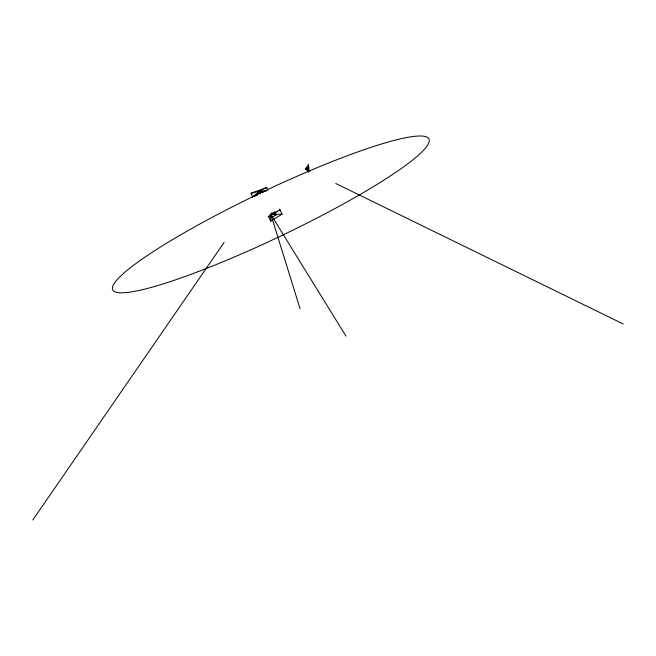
<?xml version="1.0" encoding="UTF-8"?>
<svg xmlns="http://www.w3.org/2000/svg" width="656" height="656" viewBox="0 0 656 656"><rect width="100%" height="100%" fill="white"/><g stroke="black" fill="none" stroke-linecap="round" stroke-linejoin="round"><path stroke-width="0.98" d="M279.636 209.092L282.064 214.168L270.723 221.138L270.821 214.414L271.879 212.97M308.32 167.403L308.574 164.73L305.425 168.649L308.681 172.257L308.32 167.403L305.425 168.649L310.017 170.896M308.763 171.364L308.574 164.73M272.019 212.962L270.395 215.324L275.118 212.421L270.821 214.414L268.706 216.906L280.038 209.936L270.821 214.414L271.518 217.677L276.242 214.774L274.749 211.642M257.103 195.332L259.612 190.912L266.721 187.501L267.878 190.24M32.8 520.003L224.139 242.392M256.701 195.135L259.612 190.912L266.344 191.101M266.721 187.501L250.994 193.34L252.544 196.98L259.612 190.912L263.327 192.323M252.544 196.98L256.242 195.611M250.994 193.34L259.612 190.912L260.407 194.069M300.046 308.705L270.821 214.414L274.372 213.421M308.632 168.494L305.425 168.649L308.5 169.83L308.755 167.157L305.425 168.649L308.935 169.576M346.007 336.175L270.821 214.414L282.064 214.168M270.821 214.414L276.242 214.774M335.733 183.467L623.2 323.966M270.018 214.545L271.518 217.677M268.296 216.062L270.723 221.138M198.219 271.633A175.209 23.78 -25.5 0 0 429.114 139.367A175.209 23.78 -25.5 0 0 185.14 232.249A175.209 23.78 -25.5 0 0 198.219 271.633"/></g></svg>
